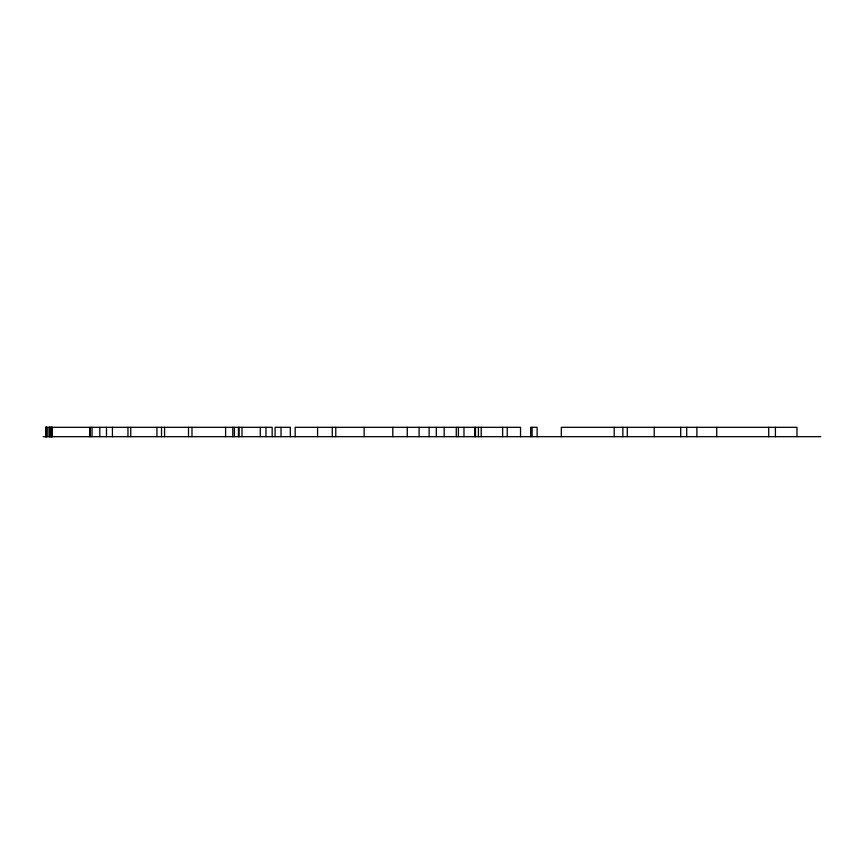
<?xml version="1.0" encoding="UTF-8"?>
<svg xmlns="http://www.w3.org/2000/svg" width="864" height="864" viewBox="0 0 864 864"><rect width="100%" height="100%" fill="white"/><g stroke="black" fill="none" stroke-linecap="round" stroke-linejoin="round"><path stroke-width="1.3" d="M45.684 427.313L272.171 427.313L272.171 436.687M43.2 436.687L820.8 436.687M796.975 436.687L796.975 427.313L561.33 427.313L561.33 436.687M775.408 427.313L775.408 436.687M768.722 427.313L768.722 436.687M716.731 427.313L716.731 436.687M696.881 427.313L696.881 436.687M686.707 427.313L686.707 436.687M680.702 427.313L680.702 436.687M654.221 427.313L654.221 436.687M627.275 427.313L627.275 436.687M622.868 427.313L622.868 436.687M614.196 427.313L614.196 436.687M537.106 436.687L537.106 427.313L530.701 427.313L530.701 436.687M532.116 427.313L532.116 436.687M520.538 436.687L520.538 427.313L295.175 427.313L295.175 436.687M507.211 427.313L507.211 436.687M502.643 427.313L502.643 436.687M481.194 427.313L481.194 436.687M478.418 427.313L478.418 436.687M475.481 427.313L475.481 436.687M474.811 427.313L474.811 436.687M463.99 427.313L463.99 436.687M458.395 427.313L458.395 436.687M456.268 427.313L456.268 436.687M444.15 427.313L444.15 436.687M436.32 427.313L436.32 436.687M429.095 427.313L429.095 436.687M419.116 427.313L419.116 436.687M407.257 427.313L407.257 436.687M392.796 427.313L392.796 436.687M364.133 427.313L364.133 436.687M335.772 427.313L335.772 436.687M332.284 427.313L332.284 436.687M317.574 427.313L317.574 436.687M290.326 436.687L290.326 427.313L275.076 427.313L275.076 436.687M281.016 427.313L281.016 436.687M265.961 427.313L265.961 436.687M260.269 427.313L260.269 436.687M241.996 427.313L241.996 436.687M239.058 427.313L239.058 436.687M238.453 427.313L238.453 436.687M234.403 427.313L234.403 436.687M232.783 427.313L232.783 436.687M225.59 427.313L225.59 436.687M191.992 427.313L191.992 436.687M188.514 427.313L188.514 436.687M164.57 427.313L164.57 436.687M161.514 427.313L161.514 436.687M156.924 427.313L156.924 436.687M130.723 427.313L130.723 436.687M127.958 427.313L127.958 436.687M112.428 427.313L112.428 436.687M106.499 427.313L106.499 436.687M99.814 427.313L99.814 436.687M92.038 427.313L92.038 436.687M52.207 427.313L52.207 436.687M51.97 427.313L51.97 436.687M51.44 427.313L51.43 436.687M51.224 427.313L51.224 436.687M50.425 427.313L50.425 436.687M49.799 427.313L49.874 436.687M49.399 427.313L49.399 436.687M49.248 427.313L49.248 436.687M46.894 427.313L46.894 436.687M46.699 427.313L46.624 436.687M46.375 427.313L46.375 436.687M45.911 427.313L45.943 436.687M45.727 427.313L45.684 436.687M89.953 436.687L89.953 427.313L89.899 436.687"/></g></svg>
